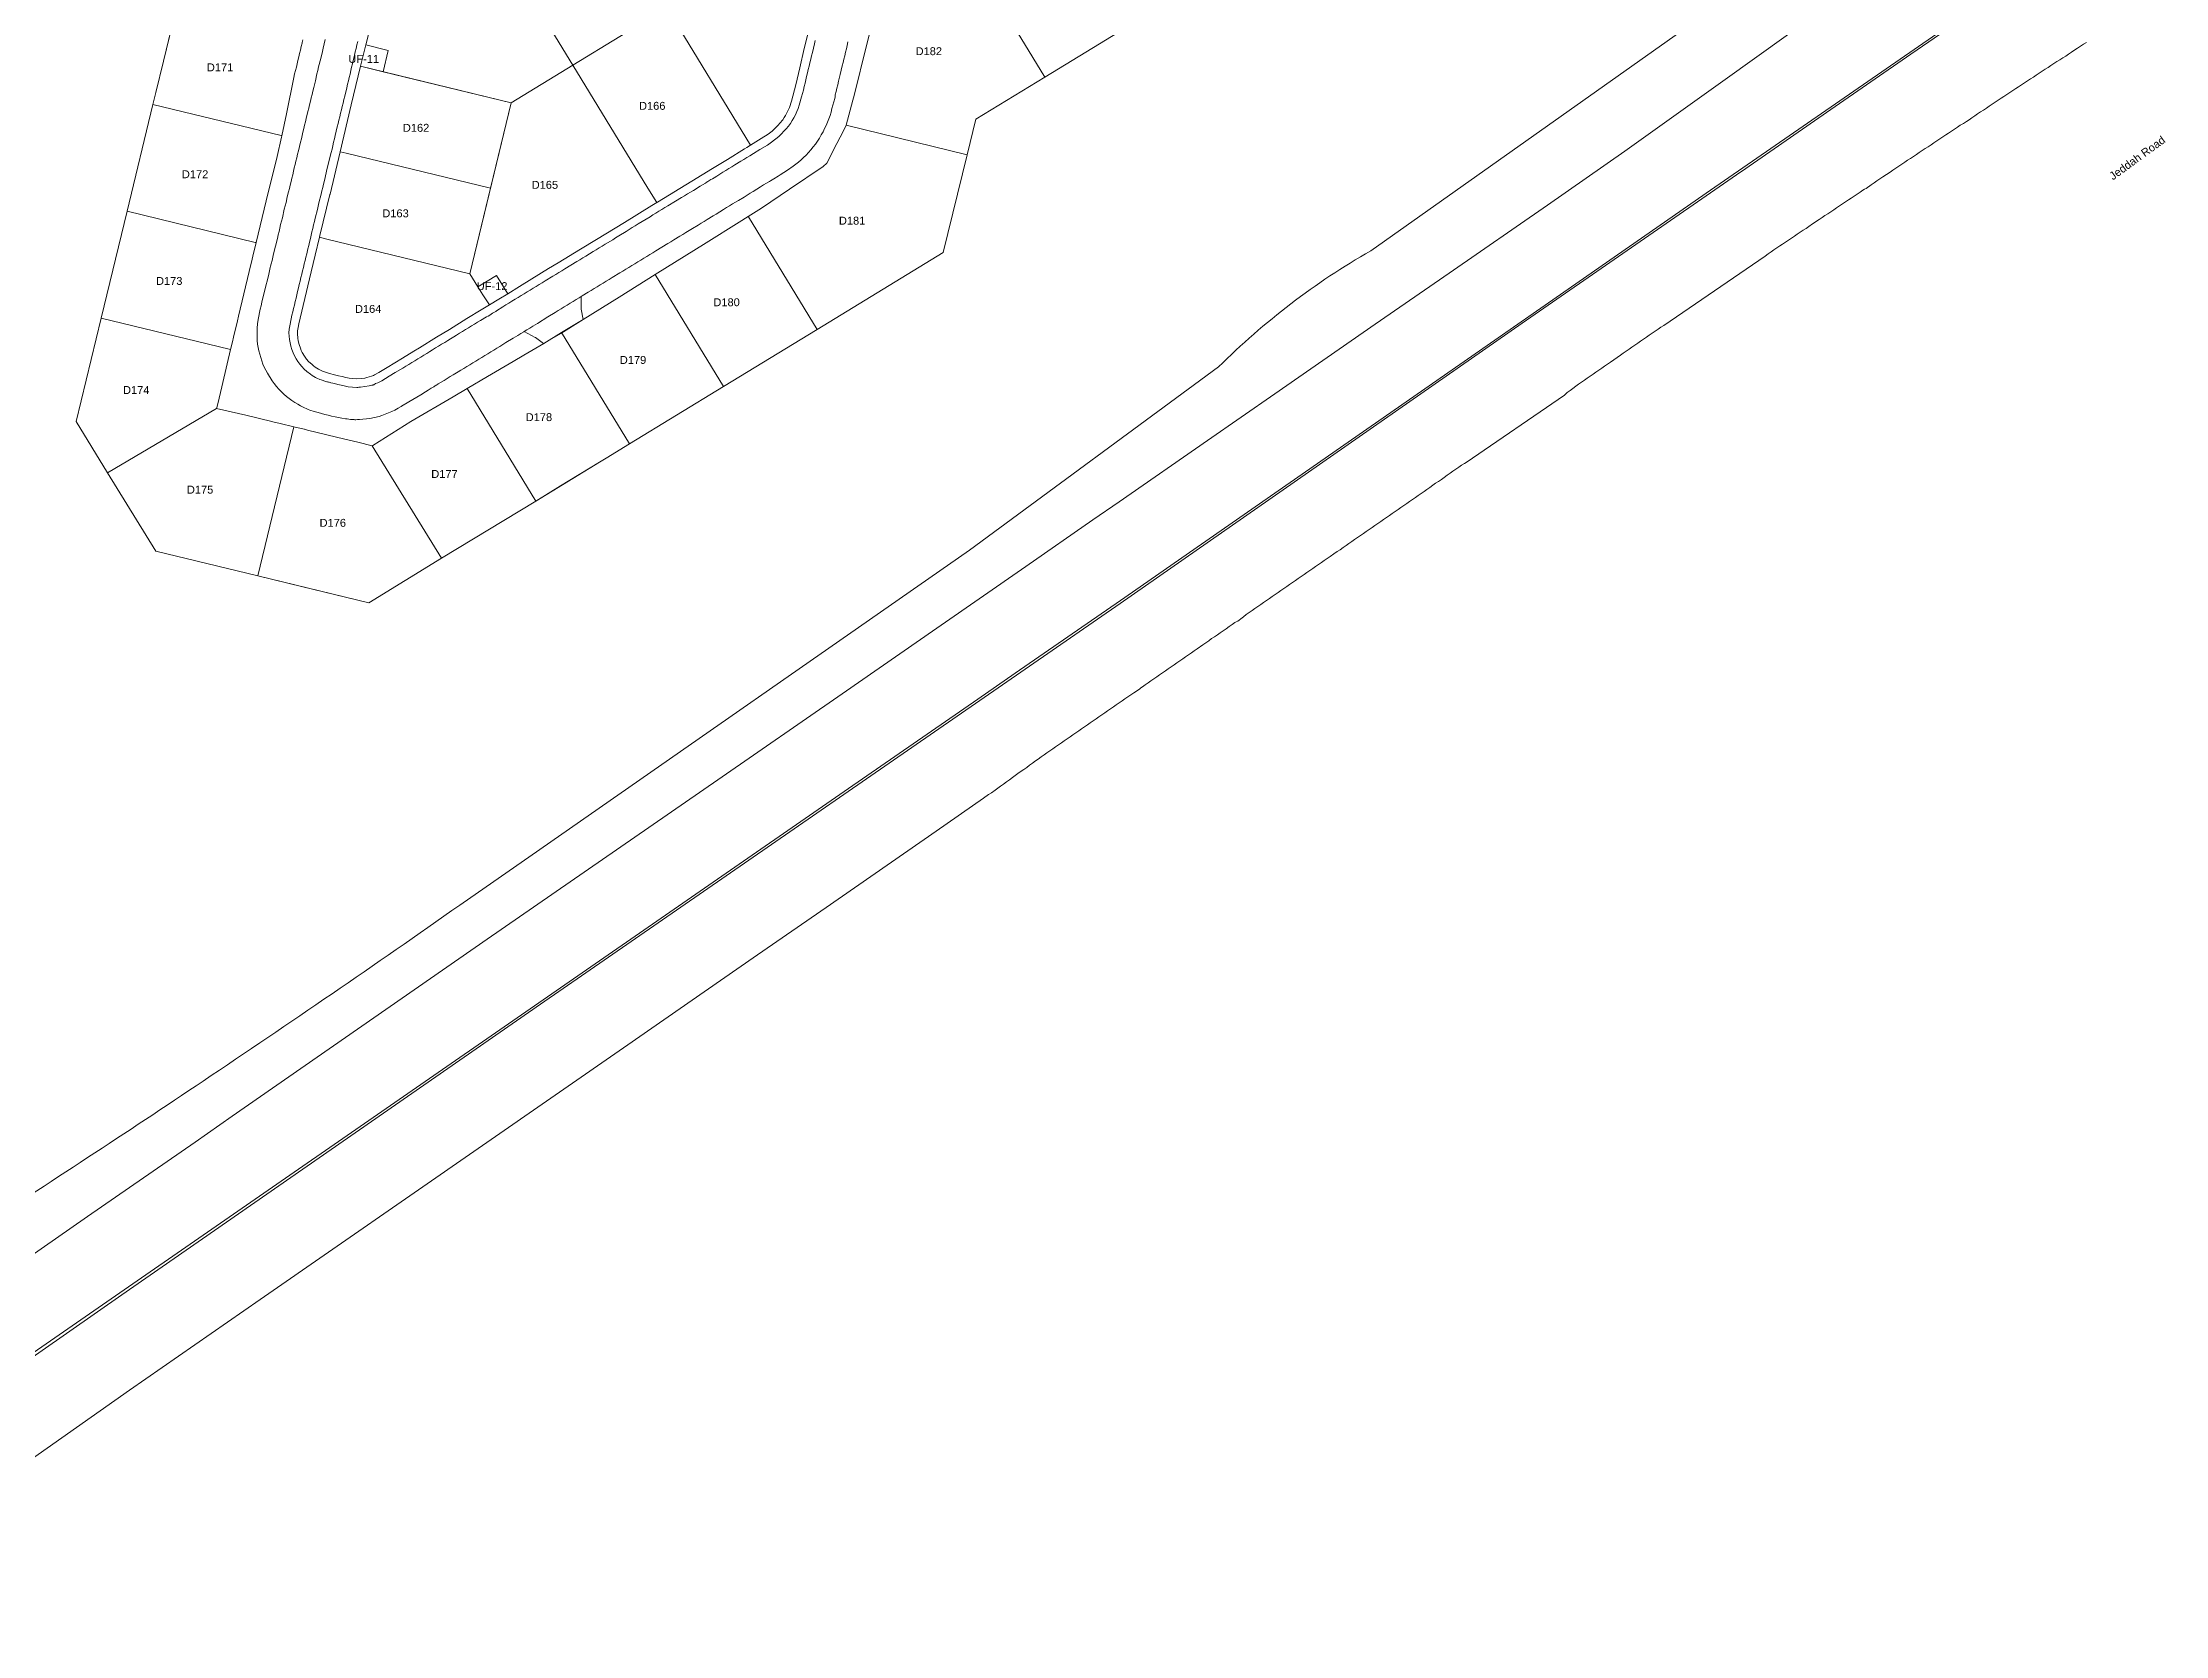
# Model space of a CAD drawing. Header units: metres. Extents: x 662613 to 666742, y 2728069 to 2732733.
# Drawn here: x 662894.2 to 663377.1, y 2728207.6 to 2728569.9 of the extents above; entities that cross this region are included whole.
import ezdxf
from ezdxf.enums import TextEntityAlignment as Align

# ---------------------------------------------------------------- set-up
doc = ezdxf.new("R2010")
doc.units = ezdxf.units.M
doc.header["$MEASUREMENT"] = 0
for name, color, linetype, lineweight in [('DQ_PLOT_ID', 252, 'Continuous', 18), ('DQ_Road_Name', 252, 'Continuous', 18), ('Xref_DQ_MasterPlan_2024$0$DQ_PLOTS', 252, 'Continuous', 15), ('Xref_DQ_MasterPlan_2024$0$DQ_ROADS', 8, 'Continuous', 13)]:
    doc.layers.add(name, color=color, linetype=linetype, lineweight=lineweight)
doc.styles.add('DQ_Plot_ID', font='arial.ttf')
doc.styles.add('DQ_Plot_No', font='arial.ttf', dxfattribs={"height": 3})

# ---------------------------------------------------------------- blocks, each defined once
blk = doc.blocks.new('Xref_DQ_MasterPlan_2024$0$DQ_Roads_')
at = {"layer": 'Xref_DQ_MasterPlan_2024$0$DQ_ROADS'}
for points in [[(663359.0597, 2728569.9641), (663358.3907, 2728569.5283), (663357.7221, 2728569.0903), (663357.0539, 2728568.6495), (663356.4237, 2728568.2329), (663355.6723, 2728567.7325), (663355.0203, 2728567.2943), (663354.3921, 2728566.8605), (663353.6989, 2728566.4639), (663353.0281, 2728566.0255), (663352.3571, 2728565.5845), (663351.6873, 2728565.1459), (663351.0185, 2728564.7103), (663350.3503, 2728564.2761), (663349.6797, 2728563.8389), (663349.0101, 2728563.3999), (663348.3449, 2728562.9625), (663347.6753, 2728562.5223), (663347.0057, 2728562.0795), (663346.3377, 2728561.6353), (663345.6705, 2728561.1991), (663345.0015, 2728560.7621), (663344.3329, 2728560.3267), (663343.6621, 2728559.8891), (663342.9937, 2728559.4499), (663342.3285, 2728559.0089), (663341.6615, 2728558.5673), (663340.9931, 2728558.1273), (663340.3277, 2728557.6847), (663339.6599, 2728557.2413), (663338.9931, 2728556.7987), (663338.3285, 2728556.3581), (663337.6603, 2728555.9153), (663336.9911, 2728555.4705), (663336.3285, 2728555.0277), (663335.6637, 2728554.5807), (663334.9935, 2728554.1387), (663334.3273, 2728553.6971), (663333.6933, 2728553.2765), (663333.0047, 2728552.8131), (663332.3799, 2728552.3839), (663331.7697, 2728551.9421), (663331.0899, 2728551.5169), (663330.3981, 2728551.1113), (663329.7337, 2728550.6705), (663329.0685, 2728550.2285), (663328.3995, 2728549.7867), (663327.7341, 2728549.3431), (663327.0691, 2728548.9005), (663326.4031, 2728548.4567), (663325.7393, 2728548.0159), (663325.0713, 2728547.5701), (663324.4051, 2728547.1241), (663323.7385, 2728546.6781), (663323.0713, 2728546.2361), (663322.4051, 2728545.7971), (663321.7357, 2728545.3579), (663321.0713, 2728544.9165), (663320.4073, 2728544.4753), (663319.7413, 2728544.0337), (663319.0757, 2728543.5869), (663318.4101, 2728543.1407), (663317.7469, 2728542.6959), (663317.0825, 2728542.2525), (663316.4177, 2728541.8081), (663315.7519, 2728541.3615), (663315.0879, 2728540.9149), (663314.4231, 2728540.4685), (663312.7691, 2728539.3613), (663312.1025, 2728538.9147), (663311.4387, 2728538.4677), (663310.7773, 2728538.0161), (663310.1207, 2728537.5615), (663308.9571, 2728536.7153), (663308.5999, 2728536.5403), (663308.2559, 2728536.3409), (663307.9149, 2728536.1321), (663307.5891, 2728535.9001), (663306.9259, 2728535.4563), (663306.2615, 2728535.0109), (663305.5993, 2728534.5625), (663304.9329, 2728534.1141), (663304.2661, 2728533.6645), (663303.6053, 2728533.2237), (663302.9407, 2728532.7803), (663302.2769, 2728532.3263), (663301.6109, 2728531.8813), (663300.9455, 2728531.4391), (663300.2809, 2728530.9995), (663299.6147, 2728530.5539), (663298.9525, 2728530.1023), (663298.2857, 2728529.6631), (663296.7981, 2728528.6631), (663295.9743, 2728528.1101), (663295.3097, 2728527.6661), (663294.6441, 2728527.2219), (663293.9785, 2728526.7759), (663293.3139, 2728526.3307), (663292.6513, 2728525.8877), (663291.9849, 2728525.4409), (663291.3187, 2728524.9929), (663290.6557, 2728524.5461), (663289.9945, 2728524.1039), (663289.3355, 2728523.6639), (663288.6587, 2728523.1957), (663288.0079, 2728522.7635), (663287.3469, 2728522.2985), (663286.6975, 2728521.8393), (663286.0347, 2728521.3385), (663262.9819, 2728505.5805), (663262.3121, 2728505.1917), (663261.6479, 2728504.7325), (663260.9953, 2728504.2489), (663260.3429, 2728503.7997), (663259.6727, 2728503.3629), (663259.0113, 2728502.9051), (663258.3617, 2728502.4447), (663257.6943, 2728502.0009), (663257.0419, 2728501.5463), (663256.3791, 2728501.0973), (663255.7265, 2728500.6339), (663255.0755, 2728500.1693), (663254.4079, 2728499.7225), (663253.7533, 2728499.2627), (663253.1027, 2728498.8079), (663250.8073, 2728497.2163), (663250.1609, 2728496.7687), (663249.5009, 2728496.3107), (663248.8407, 2728495.8477), (663248.1841, 2728495.3925), (663247.5273, 2728494.9389), (663246.8727, 2728494.4879), (663246.2131, 2728494.0273), (663245.5567, 2728493.5691), (663244.9005, 2728493.1115), (663244.2403, 2728492.6519), (663243.5903, 2728492.1927), (663242.9377, 2728491.7313), (663242.2857, 2728491.2729), (663241.6405, 2728490.7973), (663241.0141, 2728490.3037), (663240.3457, 2728489.7113), (663217.996, 2728474.3701), (663217.666, 2728474.1589), (663216.9864, 2728473.7677), (663216.327, 2728473.3083), (663215.6696, 2728472.8527), (663215.0136, 2728472.4011), (663214.3562, 2728471.9487), (663213.6988, 2728471.4909), (663213.0434, 2728471.0309), (663212.3858, 2728470.5739), (663211.7276, 2728470.1187), (663211.0704, 2728469.6679), (663210.4134, 2728469.2135), (663209.757, 2728468.7535), (663209.1004, 2728468.2979), (663208.443, 2728467.8391), (663207.7872, 2728467.3797), (663207.1336, 2728466.9221), (663206.4728, 2728466.4715), (663205.8166, 2728466.0097), (663205.159, 2728465.5519), (663204.5014, 2728465.0967), (663203.8462, 2728464.6427), (663203.1876, 2728464.1835), (663202.5304, 2728463.7269), (663201.8738, 2728463.2729), (663201.2174, 2728462.8185), (663200.56, 2728462.3611), (663199.9028, 2728461.8977), (663199.246, 2728461.4443), (663198.5858, 2728460.9893), (663197.9292, 2728460.5333), (663197.2704, 2728460.0797), (663196.612, 2728459.6249), (663195.9536, 2728459.1709), (663195.2946, 2728458.7149), (663194.6318, 2728458.2629), (663193.974, 2728457.8157), (663193.3178, 2728457.3609), (663192.658, 2728456.9077), (663191.998, 2728456.4521), (663191.3414, 2728455.9993), (663190.7098, 2728455.5611), (663190.0154, 2728455.0753), (663189.3838, 2728454.5395), (663188.7124, 2728454.1553), (663187.8926, 2728453.5953), (663187.0696, 2728453.0283), (663186.4098, 2728452.5739), (663185.7504, 2728452.1143), (663185.0934, 2728451.6553), (663184.4386, 2728451.1961), (663183.7818, 2728450.7395), (663183.1256, 2728450.2865), (663182.4698, 2728449.8301), (663181.8116, 2728449.3707), (663181.156, 2728448.9131), (663180.4992, 2728448.4583), (663179.8424, 2728448.0055), (663179.1832, 2728447.5523), (663178.525, 2728447.0995), (663177.8672, 2728446.6477), (663177.2122, 2728446.1841), (663176.5496, 2728445.7281), (663175.8958, 2728445.2759), (663175.2362, 2728444.8221), (663174.5786, 2728444.3671), (663173.921, 2728443.9105), (663173.2636, 2728443.4591), (663172.6076, 2728443.0029), (663171.947, 2728442.5469), (663171.2928, 2728442.0889), (663170.634, 2728441.6319), (663169.9758, 2728441.1791), (663169.3206, 2728440.7219), (663168.6644, 2728440.2647), (663168.0066, 2728439.8043), (663167.3512, 2728439.3377), (663166.7438, 2728438.8343), (663166.4162, 2728438.5759), (663166.0726, 2728438.3391), (663165.7386, 2728438.1469), (663165.392, 2728437.9787), (663164.77, 2728437.5379), (663164.1134, 2728437.0781), (663163.4266, 2728436.6033), (663162.766, 2728436.1535), (663162.1086, 2728435.6899), (663161.4494, 2728435.2325), (663160.7952, 2728434.7835), (663160.1354, 2728434.3347), (663159.4766, 2728433.8795), (663158.8208, 2728433.4185), (663158.1608, 2728432.9597), (663156.8468, 2728432.0489), (663156.19, 2728431.5961), (663155.5322, 2728431.1407), (663154.8726, 2728430.6845), (663154.216, 2728430.2349), (663153.5568, 2728429.7799), (663152.8984, 2728429.3253), (663152.239, 2728428.8675), (663151.5844, 2728428.4091), (663150.928, 2728427.9501), (663150.2676, 2728427.4931), (663149.6192, 2728427.0385), (663148.9668, 2728426.5929), (663148.2908, 2728426.1193), (663147.6416, 2728425.6723), (663146.981, 2728425.2105), (663146.328, 2728424.7501), (663145.6734, 2728424.2847), (663145.0226, 2728423.8263), (663144.3754, 2728423.3785), (663144.0388, 2728423.1279), (663143.7186, 2728422.8563), (663143.3786, 2728422.6191), (663143.0278, 2728422.4013), (663142.4036, 2728422.0263), (663141.7586, 2728421.5823), (663141.0698, 2728421.0983), (663140.4182, 2728420.6503), (663139.7582, 2728420.1981), (663139.095, 2728419.7481), (663138.436, 2728419.2917), (663137.7792, 2728418.8361), (663137.122, 2728418.3775), (663136.466, 2728417.9205), (663135.8084, 2728417.4607), (663135.1506, 2728417.0021), (663134.4974, 2728416.5529), (663133.8406, 2728416.0975), (663133.1822, 2728415.6405), (663132.526, 2728415.1831), (663131.869, 2728414.7241), (663131.2146, 2728414.2673), (663130.5588, 2728413.8141), (663129.9016, 2728413.3611), (663129.2436, 2728412.9065), (663128.5854, 2728412.4525), (663127.9274, 2728411.9985), (663127.2694, 2728411.5425), (663126.6096, 2728411.0847), (663125.951, 2728410.6263), (663125.3028, 2728410.1705), (663124.6446, 2728409.7223), (663123.9832, 2728409.2665), (663123.3246, 2728408.8075), (663122.669, 2728408.3525), (663122.0148, 2728407.8921), (663121.372, 2728407.4309), (663120.6862, 2728406.9205), (663120.0756, 2728406.5185), (663119.4004, 2728406.0309), (663118.7232, 2728405.5295), (663118.0694, 2728405.0475), (663117.4374, 2728404.5915), (663116.8108, 2728404.1669), (663116.0852, 2728403.6775), (663115.4436, 2728403.1961), (663114.8088, 2728402.7429), (663114.137, 2728402.2495), (663113.487, 2728401.7783), (663112.8104, 2728401.2615), (663112.1292, 2728400.7821), (663111.5178, 2728400.3027), (663110.8738, 2728399.8667), (663110.038, 2728399.3021), (663109.3802, 2728398.8615), (663108.2486, 2728398.0425), (663097.5018, 2728390.5533), (663072.4324, 2728373.2051), (663056.8754, 2728362.4515), (663044.721, 2728354.0017), (663027.349, 2728341.9787), (662994.329, 2728319.0855), (662943.7518, 2728284.0071), (662914.014, 2728263.4179), (662874.4628, 2728235.6109)], [(662833.4064, 2728230.0019), (662912.2882, 2728285.0483), (663007.4688, 2728351.2151), (663139.2972, 2728442.3417), (663230.7779, 2728506.0993), (663280.4781, 2728540.4843), (663280.6409, 2728540.5971), (663300.9663, 2728554.6985), (663319.1757, 2728567.2837), (663337.9485, 2728580.2581)], [(663359.8837, 2728595.985), (663273.5919, 2728536.3145), (663139.408, 2728443.0395), (663115.451, 2728426.4598), (663106.9243, 2728420.5588), (663077.5334, 2728400.2185), (662903.9454, 2728280.0851), (662799.1888, 2728207.5871)], [(662884.0494, 2728288.6965), (662904.457, 2728302.9169), (662928.9404, 2728319.8399), (662937.414, 2728325.7229), (662995.3798, 2728365.9673), (663047.8002, 2728402.2553), (663076.1232, 2728421.8009), (663097.6514, 2728436.7067), (663117.8881, 2728450.7797), (663133.1423, 2728461.3611), (663139.0681, 2728465.4717), (663159.2223, 2728479.3919), (663174.4921, 2728490.0163), (663197.3481, 2728505.8657), (663214.1507, 2728517.4723), (663236.4995, 2728532.9155), (663254.1059, 2728545.2137), (663276.8901, 2728561.5417), (663304.6779, 2728581.4555)], [(663077.4255, 2728570.0523), (663077.2443, 2728569.273), (663077.0606, 2728568.495), (663076.8743, 2728567.7172), (663076.6773, 2728566.9406), (663076.496, 2728566.1646), (663076.3058, 2728565.3863), (663076.1149, 2728564.6029), (663075.8828, 2728563.6333), (663075.6568, 2728562.6634), (663075.2832, 2728561.11), (663075.1124, 2728560.3306), (663074.9027, 2728559.5634), (663074.7243, 2728558.7718), (663074.5295, 2728558.0026), (663074.4872, 2728557.6072), (663074.4176, 2728557.2157), (663074.2095, 2728556.4321), (663073.9748, 2728555.656), (663073.7785, 2728554.8891), (663073.5717, 2728554.1111), (663073.3505, 2728553.3401), (663073.0897, 2728552.5717), (663072.7816, 2728551.8237), (663072.4728, 2728551.0674), (663072.1229, 2728550.3386), (663071.7653, 2728549.6074), (663071.3553, 2728548.9044), (663070.9476, 2728548.1944), (663070.0235, 2728546.8449), (663069.5188, 2728546.1951), (663069.0113, 2728545.5546), (663068.4686, 2728544.9187), (663067.9277, 2728544.3135), (663067.3091, 2728543.7569), (663066.7683, 2728543.2243), (663066.1499, 2728542.7084), (663065.5537, 2728542.2259), (663064.9393, 2728541.7717), (663063.6517, 2728540.8888), (663062.003, 2728539.8081), (663061.5267, 2728539.5618), (663060.5272, 2728538.9349), (663059.8413, 2728538.4837), (663059.606, 2728538.3315), (663058.9217, 2728537.9341), (663058.2259, 2728537.5257), (663057.5509, 2728537.105), (663055.845, 2728536.0612), (663055.1658, 2728535.665), (663054.4715, 2728535.2398), (663053.7969, 2728534.7751), (663052.5555, 2728534.0345), (663051.8629, 2728533.626), (663051.187, 2728533.2189), (663050.5003, 2728532.788), (663049.8206, 2728532.3774), (663049.1183, 2728531.9478), (663047.43, 2728530.9112), (663046.7411, 2728530.4888), (663045.3758, 2728529.6538), (663044.6984, 2728529.2488), (663044.0125, 2728528.8209), (663043.3203, 2728528.4023), (663042.0939, 2728527.6523), (663040.5181, 2728526.6898), (663039.8625, 2728526.2906), (663039.1814, 2728525.872), (663037.8113, 2728525.0222), (663037.1347, 2728524.6021), (663036.4481, 2728524.1849), (663035.101, 2728523.368), (663033.7215, 2728522.5213), (663033.0405, 2728522.1053), (663032.3596, 2728521.6852), (663031.6772, 2728521.2731), (663030.9975, 2728520.8539), (663030.3186, 2728520.4302), (663029.6344, 2728520.0158), (663028.951, 2728519.604), (663028.2688, 2728519.1893), (663027.5794, 2728518.7675), (663026.9003, 2728518.3537), (663026.2215, 2728517.938), (663025.5349, 2728517.5145), (663023.8265, 2728516.48), (663023.1446, 2728516.0528), (663022.4665, 2728515.6451), (663021.7773, 2728515.226), (663021.1003, 2728514.8076), (663020.4159, 2728514.3829), (663019.7304, 2728513.9649), (663019.0518, 2728513.552), (663018.371, 2728513.1322), (663017.0001, 2728512.302), (663016.7535, 2728512.15), (663016.3181, 2728511.8816), (663015.6422, 2728511.4649), (663014.9597, 2728511.0381), (663014.2797, 2728510.6324), (663013.5933, 2728510.192), (663012.8966, 2728509.7971), (663012.2323, 2728509.3779), (663011.5458, 2728508.9659), (663010.8688, 2728508.537), (663009.166, 2728507.5059), (663006.799, 2728506.0515), (663005.7514, 2728505.4077), (663005.064, 2728504.9855), (663005.0589, 2728504.9824), (663004.3825, 2728504.5667), (663003.7856, 2728504.2084), (663003.7049, 2728504.16), (663003.0216, 2728503.7422), (663002.3419, 2728503.316), (663001.3154, 2728502.6839), (662999.6023, 2728501.6646), (662998.9129, 2728501.2391), (662998.2375, 2728500.8065), (662997.5653, 2728500.3962), (662996.8733, 2728499.9814), (662996.1926, 2728499.5578), (662995.5102, 2728499.1469), (662994.8297, 2728498.7275), (662994.1389, 2728498.322), (662993.4686, 2728497.9009), (662992.7821, 2728497.4736), (662992.0965, 2728497.0541), (662991.4183, 2728496.6355), (662990.7412, 2728496.2255), (662990.0495, 2728495.8224), (662989.3692, 2728495.3855), (662988.7451, 2728495.0065), (662988.4245, 2728494.8118), (662987.6708, 2728494.3541), (662986.9812, 2728493.9487), (662986.2996, 2728493.513), (662985.6148, 2728493.0933), (662984.9269, 2728492.6955), (662984.2526, 2728492.2707), (662983.8523, 2728492.0298), (662983.7537, 2728491.9705), (662983.5683, 2728491.8589), (662983.3999, 2728491.7496), (662983.2321, 2728491.6368), (662982.6671, 2728491.2999), (662981.988, 2728490.8882), (662981.3148, 2728490.4607), (662980.2929, 2728489.8009), (662977.5598, 2728488.2073), (662975.8923, 2728487.2283), (662975.8603, 2728487.2087), (662975.7867, 2728487.1619), (662975.1254, 2728486.7338), (662974.4062, 2728486.3315), (662973.667, 2728486.0006), (662972.9273, 2728485.6694), (662971.4071, 2728485.091), (662970.8321, 2728484.8944), (662968.6558, 2728484.4476), (662966.3032, 2728484.1742), (662965.9035, 2728484.161), (662965.5038, 2728484.1474), (662965.3048, 2728484.1473), (662965.1063, 2728484.1611), (662964.9076, 2728484.1679), (662964.7098, 2728484.1884), (662964.3129, 2728484.2088), (662963.9184, 2728484.2567), (662963.5238, 2728484.3015), (662963.1334, 2728484.3736), (662962.344, 2728484.5014), (662961.5585, 2728484.6444), (662960.7783, 2728484.7981), (662960.0042, 2728484.9733), (662959.2271, 2728485.1609), (662958.4536, 2728485.3476), (662957.6981, 2728485.5421), (662956.926, 2728485.7473), (662955.9912, 2728486.0268), (662955.0593, 2728486.3157), (662954.6967, 2728486.4616), (662954.3385, 2728486.6181), (662953.6428, 2728486.9402), (662952.9508, 2728487.3025), (662952.2744, 2728487.6939), (662951.6058, 2728488.0809), (662950.9421, 2728488.5051), (662950.3423, 2728488.9305), (662949.7396, 2728489.4281), (662949.1637, 2728489.9297), (662948.609, 2728490.475), (662948.0025, 2728491.0909), (662947.4628, 2728491.6929), (662946.9458, 2728492.3466), (662946.4545, 2728493.0119), (662945.3934, 2728494.6931), (662945.018, 2728495.3822), (662944.6868, 2728496.0836), (662944.3831, 2728496.7966), (662944.1027, 2728497.5318), (662943.86, 2728498.272), (662943.6396, 2728499.0258), (662943.4719, 2728499.814), (662943.2816, 2728500.5654), (662943.1656, 2728501.3492), (662943.0879, 2728502.1351), (662943.0616, 2728502.5315), (662943.0354, 2728502.9279), (662943.025, 2728504.0974), (662943.0405, 2728504.5209), (662943.056, 2728504.9444), (662943.1367, 2728505.9398), (662943.286, 2728506.9273), (662943.44, 2728507.7225), (662943.592, 2728508.5075), (662943.7696, 2728509.293), (662943.9599, 2728510.0778), (662944.132, 2728510.854), (662945.1244, 2728514.9001), (662945.3175, 2728515.6689), (662945.688, 2728517.2521), (662945.8585, 2728518.0233), (662946.0552, 2728518.7762), (662946.1274, 2728519.0792), (662946.243, 2728519.5645), (662946.4354, 2728520.3398), (662946.6275, 2728521.1181), (662946.811, 2728521.8934), (662947.6579, 2728525.3889), (662947.8515, 2728526.1664), (662948.0306, 2728526.9494), (662948.2125, 2728527.7265), (662948.3973, 2728528.5044), (662948.587, 2728529.2856), (662948.7963, 2728530.0535), (662949.2302, 2728531.9979), (662949.444, 2728532.768), (662949.6282, 2728533.5567), (662949.9089, 2728534.8005), (662950.1917, 2728535.9696), (662950.3807, 2728536.742), (662950.5703, 2728537.5215), (662950.7693, 2728538.2964), (662950.9526, 2728539.0834), (662951.1462, 2728539.8502), (662951.3207, 2728540.6336), (662951.5084, 2728541.4102), (662951.7069, 2728542.1809), (662951.8758, 2728542.966), (662952.0767, 2728543.7405), (662952.2698, 2728544.5141), (662952.4457, 2728545.301), (662952.9073, 2728547.2424), (662953.1116, 2728548.016), (662953.2876, 2728548.7954), (662953.4794, 2728549.5767), (662953.6749, 2728550.3501), (662953.8407, 2728551.1339), (662954.0417, 2728551.9082), (662954.2237, 2728552.687), (662954.6058, 2728554.2414), (662954.7967, 2728555.0152), (662954.9799, 2728555.7957), (662955.1596, 2728556.5756), (662955.3542, 2728557.3509), (662955.5471, 2728558.1223), (662955.7298, 2728558.8972), (662955.9188, 2728559.6781), (662956.2971, 2728561.243), (662956.6616, 2728562.8085), (662956.8458, 2728563.5931), (662957.0385, 2728564.3717), (662957.5078, 2728566.3115), (662957.886, 2728567.8753), (662958.0767, 2728568.6493), (662958.54, 2728570.5901)], [(662965.9463, 2728570.1575), (662965.753, 2728569.3774), (662965.5644, 2728568.6032), (662965.3859, 2728567.826), (662965.112, 2728566.656), (662964.916, 2728565.8794), (662964.7247, 2728565.1009), (662964.546, 2728564.3232), (662964.3612, 2728563.5433), (662964.1748, 2728562.7658), (662963.9851, 2728561.9897), (662963.801, 2728561.2106), (662963.6108, 2728560.4331), (662963.4303, 2728559.6523), (662962.9699, 2728557.724), (662962.7694, 2728556.9475), (662962.5851, 2728556.1608), (662962.3999, 2728555.397), (662962.2114, 2728554.6195), (662962.0245, 2728553.8381), (662961.838, 2728553.059), (662961.6477, 2728552.2786), (662961.4631, 2728551.5122), (662961.271, 2728550.7296), (662960.7981, 2728548.7996), (662960.6238, 2728548.0137), (662960.4406, 2728547.2335), (662960.2607, 2728546.4547), (662960.0864, 2728545.6746), (662959.9254, 2728544.8899), (662958.9793, 2728541.318), (662958.3654, 2728538.5209), (662958.1666, 2728537.7441), (662957.9705, 2728536.9688), (662957.7812, 2728536.1921), (662957.5928, 2728535.4158), (662957.1195, 2728533.4854), (662956.9337, 2728532.7079), (662956.7464, 2728531.9292), (662956.2801, 2728529.9852), (662956.0929, 2728529.2071), (662955.9063, 2728528.4298), (662955.7212, 2728527.6523), (662955.5317, 2728526.8749), (662955.3436, 2728526.0971), (662955.1564, 2728525.3191), (662954.9725, 2728524.5409), (662954.7849, 2728523.7623), (662954.6004, 2728522.9857), (662954.3342, 2728521.887), (662954.1435, 2728521.1132), (662953.9591, 2728520.3344), (662953.7753, 2728519.5581), (662953.5901, 2728518.7724), (662953.4037, 2728517.9997), (662953.217, 2728517.2237), (662953.0266, 2728516.4476), (662952.8322, 2728515.6646), (662952.6511, 2728514.8917), (662952.467, 2728514.1139), (662952.2715, 2728513.3361), (662952.0865, 2728512.5594), (662951.8985, 2728511.7803), (662951.7122, 2728511.0025), (662951.5283, 2728510.2233), (662951.3427, 2728509.4492), (662951.1506, 2728508.6603), (662950.9666, 2728507.8904), (662950.7887, 2728507.1032), (662950.4807, 2728505.5123), (662950.3288, 2728504.7278), (662950.2999, 2728503.9333), (662950.3231, 2728503.1424), (662950.4101, 2728502.3569), (662950.5362, 2728501.5925), (662950.7138, 2728500.8306), (662950.9391, 2728500.0772), (662951.2151, 2728499.3692), (662951.5331, 2728498.6777), (662951.8958, 2728498.0113), (662952.2995, 2728497.3848), (662952.7317, 2728496.7771), (662953.2375, 2728496.2127), (662953.7631, 2728495.605), (662954.3909, 2728495.0789), (662955.1588, 2728494.4709), (662955.5582, 2728494.1974), (662955.9718, 2728493.9457), (662956.2979, 2728493.7631), (662956.636, 2728493.6035), (662957.3327, 2728493.31), (662957.6171, 2728493.2097), (662958.6829, 2728492.8011), (662958.8779, 2728492.7663), (662959.072, 2728492.7336), (662959.2689, 2728492.6973), (662959.4659, 2728492.6609), (662959.6539, 2728492.5915), (662959.8462, 2728492.5354), (662960.235, 2728492.4384), (662960.6269, 2728492.3549), (662961.4092, 2728492.174), (662962.1932, 2728491.9929), (662963.161, 2728491.7768), (662963.7367, 2728491.6449), (662965.7643, 2728491.4883), (662965.9637, 2728491.4901), (662966.1624, 2728491.5058), (662966.3608, 2728491.5203), (662966.5577, 2728491.5485), (662967.5418, 2728491.6952), (662968.5246, 2728491.8523), (662968.9273, 2728491.9167), (662969.126, 2728491.9626), (662969.3247, 2728492.0086), (662969.3855, 2728492.0265), (662969.4464, 2728492.0444), (662969.562, 2728492.0966), (662969.982, 2728492.3408), (662970.5228, 2728492.5544), (662971.3918, 2728492.981), (662973.1091, 2728494.0263), (662974.4641, 2728494.8524), (662976.1596, 2728495.8836), (662976.8416, 2728496.3002), (662977.5321, 2728496.7052), (662978.2174, 2728497.1261), (662978.8923, 2728497.5449), (662979.5832, 2728497.9651), (662980.2587, 2728498.374), (662980.9315, 2728498.7906), (662981.6132, 2728499.2124), (662982.2986, 2728499.6349), (662982.9746, 2728500.0492), (662983.6551, 2728500.4681), (662984.3353, 2728500.8851), (662985.0191, 2728501.303), (662985.7048, 2728501.7191), (662986.3873, 2728502.1333), (662987.0595, 2728502.5473), (662987.7541, 2728502.9742), (662988.4169, 2728503.3828), (662989.0906, 2728503.7959), (662989.7745, 2728504.2131), (662990.4579, 2728504.6317), (662991.1373, 2728505.0507), (662991.8225, 2728505.4653), (662992.506, 2728505.8796), (662993.1867, 2728506.2964), (662993.8629, 2728506.712), (662995.236, 2728507.5525), (662995.5998, 2728507.7206), (662995.9515, 2728507.9129), (662996.2721, 2728508.1318), (662996.5766, 2728508.3725), (662997.3118, 2728508.7801), (662997.4753, 2728508.8995), (662998.9475, 2728509.8234), (662999.6225, 2728510.2373), (663000.3098, 2728510.6563), (663000.9749, 2728511.065), (663001.7629, 2728511.5464), (663002.4407, 2728511.966), (663003.1222, 2728512.3806), (663003.8042, 2728512.7974), (663004.486, 2728513.2141), (663005.1713, 2728513.6334), (663005.8535, 2728514.0492), (663006.5348, 2728514.4665), (663007.2214, 2728514.8859), (663007.9069, 2728515.3039), (663008.5824, 2728515.7172), (663010.2862, 2728516.7641), (663010.9576, 2728517.1733), (663011.6409, 2728517.5901), (663012.3233, 2728518.0062), (663013.0017, 2728518.4217), (663014.3682, 2728519.2585), (663015.7329, 2728520.0927), (663016.4129, 2728520.5093), (663017.0974, 2728520.9243), (663017.7783, 2728521.3496), (663018.6296, 2728521.8678), (663019.4797, 2728522.3834), (663020.1613, 2728522.8024), (663020.8471, 2728523.219), (663021.5277, 2728523.6341), (663022.2093, 2728524.0547), (663023.9388, 2728525.0535), (663024.5831, 2728525.5119), (663025.301, 2728525.9483), (663026.9874, 2728526.9833), (663027.6692, 2728527.4069), (663028.3523, 2728527.8363), (663029.0341, 2728528.2504), (663029.6999, 2728528.6795), (663032.4017, 2728530.3078), (663033.0794, 2728530.7173), (663033.7588, 2728531.1265), (663034.4444, 2728531.5467), (663035.1291, 2728531.964), (663035.811, 2728532.3781), (663036.4882, 2728532.7942), (663038.1774, 2728533.832), (663039.5437, 2728534.6644), (663040.2266, 2728535.0847), (663040.9117, 2728535.4888), (663041.5882, 2728535.9175), (663042.2812, 2728536.2615), (663043.8051, 2728537.2483), (663045.0172, 2728537.9582), (663045.4119, 2728538.2395), (663045.5798, 2728538.3456), (663046.2529, 2728538.7573), (663046.6133, 2728538.9367), (663046.9604, 2728539.1408), (663047.6356, 2728539.565), (663048.2954, 2728540.0128), (663048.9807, 2728540.4258), (663049.6606, 2728540.8533), (663050.3438, 2728541.2666), (663051.0311, 2728541.6825), (663051.7063, 2728542.0991), (663053.0823, 2728542.9376), (663053.7728, 2728543.3599), (663054.4376, 2728543.7628), (663055.1267, 2728544.1737), (663055.9684, 2728544.7116), (663057.4017, 2728545.5796), (663059.087, 2728546.6143), (663059.7459, 2728547.0693), (663061.0191, 2728548.0306), (663061.6717, 2728548.5733), (663062.27, 2728549.1311), (663062.8621, 2728549.7378), (663063.38, 2728550.3029), (663063.8777, 2728550.9047), (663064.3272, 2728551.5307), (663064.7457, 2728552.1778), (663065.1254, 2728552.8356), (663065.4808, 2728553.5188), (663065.7982, 2728554.2223), (663066.0954, 2728554.9598), (663066.3269, 2728555.7019), (663066.8735, 2728557.5842), (663067.0937, 2728558.3425), (663067.2787, 2728559.1185), (663067.4716, 2728559.8989), (663067.6604, 2728560.676), (663067.8663, 2728561.4674), (663068.0283, 2728562.2308), (663068.2142, 2728563.0066), (663068.403, 2728563.7878), (663068.5898, 2728564.5742), (663068.7793, 2728565.3388), (663068.9612, 2728566.1165), (663069.1536, 2728566.8967), (663069.3411, 2728567.6757), (663069.7957, 2728569.6231), (663069.9864, 2728570.3988)]]:
    blk.add_lwpolyline(points, dxfattribs=at)
blk.add_lwpolyline([(663012.1231, 2728503.7692), (663008.2166, 2728501.4709), (663006.3345, 2728502.8194), (663006.3072, 2728502.839), (663003.7856, 2728504.2084), (663004.3825, 2728504.5667), (663005.0589, 2728504.9824), (663005.064, 2728504.9855), (663005.7514, 2728505.4077), (663006.799, 2728506.0515), (663009.166, 2728507.5059), (663010.8688, 2728508.537), (663011.5458, 2728508.9659), (663012.2323, 2728509.3779), (663012.8966, 2728509.7971), (663013.5933, 2728510.192), (663014.2797, 2728510.6324), (663014.9597, 2728511.0381), (663015.6422, 2728511.4649), (663016.3181, 2728511.8816), (663016.7535, 2728512.15), (663016.7802, 2728509.2817), (663017.1762, 2728506.9233)], close=True, dxfattribs=at)
blk = doc.blocks.new('Xref_DQ_MasterPlan_2024')
at = {"layer": 'Xref_DQ_MasterPlan_2024$0$DQ_PLOTS'}
for points in [[(662925.24, 2728580.14), (662921.73, 2728565.66), (662920.02, 2728558.59), (662919.35, 2728555.84), (662913.46, 2728531.54), (662907.58, 2728507.25), (662901.88, 2728483.72), (662909.05, 2728472.07), (662920.02, 2728454.26), (662920.03, 2728454.24), (662943.22, 2728448.63), (662953.41, 2728446.16), (662968.46, 2728442.51), (662985.02, 2728452.61), (663006.4, 2728465.64), (663012.02, 2728469.07), (663020.89, 2728474.48), (663022.4, 2728475.4), (663027.74, 2728478.66), (663049.09, 2728491.68), (663070.43, 2728504.69), (663099.11, 2728522.18), (663104.5, 2728544.35), (663106.47, 2728552.48), (663122.2, 2728562.07), (663131.54, 2728567.77), (663143.55, 2728575.09)], [(662953.45, 2728570.55), (662953.31, 2728569.94), (662953.27, 2728569.77), (662953.08, 2728569), (662952.89, 2728568.22), (662952.71, 2728567.44), (662952.52, 2728566.66), (662952.34, 2728565.88), (662952.15, 2728565.11), (662951.97, 2728564.33), (662951.77, 2728563.55), (662951.58, 2728562.78), (662951.38, 2728561.99), (662949.7, 2728553.74), (662948.69, 2728548.74), (662948.5, 2728548.77), (662919.35, 2728555.84), (662920.02, 2728558.59), (662921.73, 2728565.66), (662925.24, 2728580.13)]]:
    blk.add_lwpolyline(points, dxfattribs=at)
blk.add_lwpolyline([(663316.85, 2728607.89), (663196.33, 2728522.57, 0.065896), (663161.71, 2728496.15), (663105.1, 2728454.44), (663007.31, 2728386.37), (662989.16, 2728373.74, -0.005387), (662930.79, 2728333.72, -0.004803), (662878.03, 2728299.12)], format="xyb", dxfattribs=at)
for points in [[(663036.22, 2728577.79), (663014.87, 2728564.77), (662999.11, 2728590.62), (662997.22, 2728594.13), (663000.84, 2728596.34), (663010.22, 2728602.06), (663011.97, 2728603.15), (663015.66, 2728605.4), (663018.44, 2728607.09), (663020.51, 2728603.55), (663036.22, 2728577.79)], [(663122.2, 2728562.07), (663101.39, 2728596.2), (663101.33, 2728596.37), (663112.38, 2728603.06), (663114.47, 2728604.34), (663119.34, 2728607.33), (663121.37, 2728608.56), (663122.65, 2728609.34), (663122.76, 2728609.18), (663143.55, 2728575.09), (663131.54, 2728567.77), (663122.2, 2728562.07)], [(663104.5, 2728544.35), (663076.99, 2728551.14), (663078.55, 2728556.85), (663078.69, 2728557.35), (663079.08, 2728558.78), (663081.44, 2728568.36), (663081.5, 2728568.59), (663083.03, 2728574.81), (663084.43, 2728580.48), (663085.96, 2728586.79), (663086, 2728586.82), (663086.01, 2728586.85), (663086.91, 2728587.4), (663092.87, 2728591.2), (663094.35, 2728592.14), (663097.39, 2728593.99), (663101.33, 2728596.37), (663101.39, 2728596.2), (663122.2, 2728562.07), (663106.47, 2728552.48), (663104.5, 2728544.35)], [(662971.69, 2728563.3), (662972.87, 2728568.14), (662967.74, 2728569.38), (662968.42, 2728572.09), (662968.78, 2728573.11), (662969.29, 2728574.33), (662970.15, 2728575.89), (662970.86, 2728576.91), (662971.67, 2728577.82), (662972.63, 2728578.77), (662973.54, 2728579.53), (662974.18, 2728579.98), (662975.81, 2728581), (662978.48, 2728582.61), (662980.47, 2728583.83), (662994.42, 2728592.4), (662996.82, 2728593.89), (662997.22, 2728594.13), (662999.11, 2728590.62), (663014.87, 2728564.77), (663000.85, 2728556.22), (662971.69, 2728563.3)], [(663071.99, 2728587.2), (663070.89, 2728582.59), (663070.79, 2728582.18), (663070.23, 2728579.83), (663069.29, 2728575.94), (663067.95, 2728570.28), (663067.48, 2728568.55), (663066.47, 2728564.15), (663065.55, 2728560.3), (663064.61, 2728556.56), (663064.15, 2728555.19), (663063.24, 2728553.34), (663062.95, 2728552.9), (663062.58, 2728552.36), (663061.93, 2728551.57), (663061.53, 2728551.11), (663060.96, 2728550.49), (663060.19, 2728549.77), (663059.24, 2728549.05), (663057.7, 2728548.07), (663055.26, 2728546.56), (663036.22, 2728577.79), (663057.56, 2728590.81), (663071.99, 2728587.2)], [(663014.87, 2728564.77), (663036.22, 2728577.79), (663055.26, 2728546.56), (663054.39, 2728546.02), (663053.91, 2728545.75), (663050.01, 2728543.36), (663046.58, 2728541.27), (663041.95, 2728538.4), (663034.11, 2728533.62), (663033.94, 2728533.51), (663031.94, 2728536.79), (663014.87, 2728564.77)], [(662971.69, 2728563.3), (662966.56, 2728564.54), (662967.36, 2728567.87), (662967.74, 2728569.38), (662972.87, 2728568.14), (662971.69, 2728563.3)], [(662996.14, 2728536.78), (662963.29, 2728544.74), (662961.92, 2728545.07), (662964.45, 2728555.77), (662966.56, 2728564.54), (663000.85, 2728556.22), (662996.14, 2728536.78)], [(663000.05, 2728512.8), (662997.52, 2728516.95), (662993.25, 2728514.35), (662991.42, 2728517.34), (663000.85, 2728556.22), (663014.87, 2728564.77), (663031.94, 2728536.79), (663033.94, 2728533.51), (663032.84, 2728532.85), (663026.57, 2728529.01), (663020.21, 2728525.13), (663016.63, 2728522.96), (663011.52, 2728519.82), (663009.33, 2728518.5), (663005.53, 2728516.15), (663002.73, 2728514.41), (663000.05, 2728512.8)], [(662948.69, 2728548.74), (662948.62, 2728548.4), (662947.59, 2728544.02), (662945.14, 2728533.89), (662942.84, 2728524.42), (662942.61, 2728524.48), (662913.46, 2728531.54), (662919.35, 2728555.84), (662948.5, 2728548.77), (662948.69, 2728548.74)], [(663070.43, 2728504.69), (663054.83, 2728530.28), (663054.76, 2728530.38), (663057.78, 2728532.27), (663064.15, 2728536.59), (663071.77, 2728541.75), (663072.63, 2728542.49), (663074.92, 2728546.97), (663075.64, 2728548.38), (663076.93, 2728550.91), (663076.99, 2728551.14), (663104.5, 2728544.35), (663099.11, 2728522.18), (663070.43, 2728504.69)], [(662996.14, 2728536.78), (662991.42, 2728517.34), (662958.6, 2728525.3), (662957.22, 2728525.63), (662957.32, 2728526.06), (662959.59, 2728535.33), (662959.64, 2728535.46), (662961.92, 2728545.07), (662963.29, 2728544.74), (662996.14, 2728536.78)], [(662942.84, 2728524.42), (662942.1, 2728521.37), (662941.93, 2728520.67), (662941.25, 2728517.82), (662938.82, 2728507.72), (662938.56, 2728506.6), (662937.69, 2728502.95), (662937.42, 2728501.83), (662937, 2728500.08), (662936.72, 2728500.18), (662907.58, 2728507.25), (662913.46, 2728531.54), (662942.61, 2728524.48), (662942.84, 2728524.42)], [(663049.09, 2728491.68), (663033.55, 2728517.15), (663045.16, 2728524.39), (663052.71, 2728529.1), (663054.76, 2728530.38), (663054.83, 2728530.28), (663070.43, 2728504.69), (663049.09, 2728491.68)], [(662991.42, 2728517.34), (662993.25, 2728514.35), (662994.37, 2728512.52), (662995.93, 2728510.27), (662994.03, 2728509.1), (662990.78, 2728507.14), (662986.81, 2728504.69), (662983.88, 2728502.9), (662979.96, 2728500.52), (662978.69, 2728499.75), (662976.12, 2728498.15), (662972.63, 2728496.01), (662970.7, 2728494.84), (662969.76, 2728494.36), (662969.49, 2728494.23), (662969.09, 2728494.05), (662968.02, 2728493.71), (662967.54, 2728493.61), (662966.72, 2728493.49), (662965.68, 2728493.44), (662964.82, 2728493.48), (662964, 2728493.6), (662963.19, 2728493.76), (662962.36, 2728493.95), (662961.59, 2728494.13), (662960.67, 2728494.34), (662959.5, 2728494.63), (662958.35, 2728495), (662957.9, 2728495.19), (662956.99, 2728495.64), (662956.24, 2728496.1), (662955.86, 2728496.39), (662955.54, 2728496.66), (662954.74, 2728497.4), (662954.28, 2728497.94), (662953.79, 2728498.62), (662953.31, 2728499.46), (662953.08, 2728499.9), (662952.89, 2728500.38), (662952.63, 2728501.27), (662952.41, 2728502.07), (662952.33, 2728502.69), (662952.25, 2728503.68), (662952.25, 2728504.32), (662952.35, 2728505.14), (662952.5, 2728505.96), (662953.5, 2728510.1), (662955.33, 2728517.8), (662956.26, 2728521.6), (662957.22, 2728525.63), (662958.6, 2728525.3), (662991.42, 2728517.34)], [(663000.05, 2728512.8), (662998.06, 2728511.59), (662995.93, 2728510.27), (662994.37, 2728512.52), (662993.25, 2728514.35), (662997.52, 2728516.95), (663000.05, 2728512.8)], [(663027.74, 2728478.66), (663012.31, 2728503.96), (663017.18, 2728506.92), (663025.36, 2728512.03), (663031.53, 2728515.89), (663033.55, 2728517.15), (663049.09, 2728491.68), (663027.74, 2728478.66)], [(662937, 2728500.08), (662935.22, 2728492.57), (662935, 2728491.63), (662934.08, 2728487.78), (662933.87, 2728486.9), (662933.87, 2728486.9), (662933.82, 2728486.72), (662909.05, 2728472.07), (662901.88, 2728483.72), (662907.58, 2728507.25), (662936.72, 2728500.18), (662937, 2728500.08)], [(663006.4, 2728465.64), (662990.8, 2728491.22), (662995.44, 2728493.96), (663001.29, 2728497.39), (663003.71, 2728498.82), (663008.22, 2728501.47), (663012.31, 2728503.96), (663027.74, 2728478.66), (663022.4, 2728475.4), (663020.89, 2728474.48), (663006.4, 2728465.64)], [(662985.02, 2728452.61), (662969.22, 2728478.19), (662969.33, 2728478.25), (662975.16, 2728481.91), (662978.04, 2728483.7), (662987.61, 2728489.34), (662990.8, 2728491.22), (663006.4, 2728465.64), (662985.02, 2728452.61)], [(662909.05, 2728472.07), (662933.82, 2728486.72), (662940.51, 2728485.14), (662946.36, 2728483.73), (662946.62, 2728483.67), (662948.32, 2728483.27), (662951.43, 2728482.52), (662943.22, 2728448.63), (662920.03, 2728454.24), (662920.02, 2728454.26), (662909.05, 2728472.07)], [(662943.22, 2728448.63), (662951.43, 2728482.52), (662953.74, 2728481.97), (662953.84, 2728481.95), (662954.5, 2728481.79), (662961.12, 2728480.19), (662963.96, 2728479.51), (662965.96, 2728479.03), (662969.22, 2728478.19), (662985.02, 2728452.61), (662968.46, 2728442.51), (662943.22, 2728448.63)]]:
    blk.add_lwpolyline(points, close=True, dxfattribs=at)
blk.add_blockref('Xref_DQ_MasterPlan_2024$0$DQ_Roads_', (0, 0))

msp = doc.modelspace()

# ---------------------------------------------------------------- block references
msp.add_blockref('Xref_DQ_MasterPlan_2024', (0, 0))

# ---------------------------------------------------------------- texts
at = {"layer": 'DQ_PLOT_ID', "style": 'DQ_Plot_ID'}
for s, p in [('UF-11', (662967.29, 2728565.31)), ('D182', (663095.81, 2728567.06)), ('D171', (662934.62, 2728563.38)), ('D166', (663032.91, 2728554.63)), ('D162', (662979.2, 2728549.63)), ('D172', (662928.94, 2728539.07)), ('D165', (663008.5, 2728536.66)), ('D163', (662974.53, 2728530.18)), ('D181', (663078.37, 2728528.51)), ('D173', (662923.06, 2728514.8)), ('UF-12', (662996.49, 2728513.62)), ('D164', (662968.31, 2728508.44)), ('D180', (663049.82, 2728509.95)), ('D179', (663028.54, 2728496.83)), ('D174', (662915.56, 2728489.99)), ('D178', (663007.14, 2728483.82)), ('D177', (662985.66, 2728470.9)), ('D175', (662930.08, 2728467.33)), ('D176', (662960.26, 2728459.78))]:
    msp.add_text(s, height=1.8, dxfattribs=at).set_placement(p, align=Align.CENTER)
at = {"layer": 'DQ_Road_Name', "style": 'DQ_Plot_No'}
msp.add_text('Jeddah Road', height=1.8, rotation=36, dxfattribs=at).set_placement((663371.15, 2728542.95), align=Align.CENTER)

doc.saveas('drawing.dxf')
